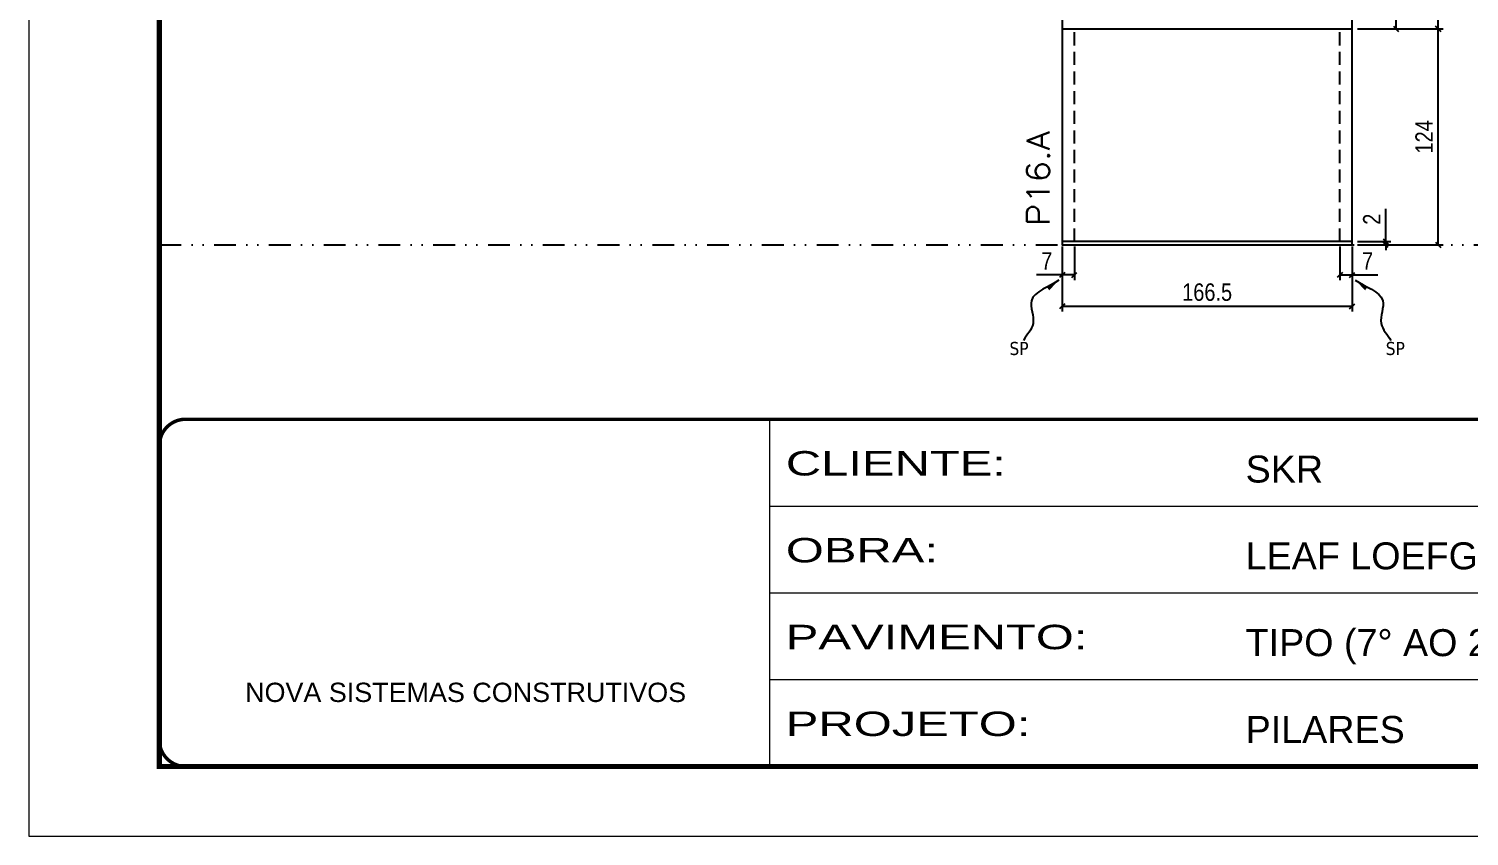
# Model space of a CAD drawing. Extents: x 14400 to 27878, y -21631 to 6985.
# Drawn here: x 19182 to 20009, y -957 to -493 of the extents above; entities that cross this region are included whole.
import ezdxf

# ---------------------------------------------------------------- set-up
doc = ezdxf.new("R2010")
doc.units = 0
for name, pattern in [('CONTINUO', [0]), ('DASHED', [0.75, 0.5, -0.25]), ('DIVIDE2', [0.625, 0.25, -0.125, 0, -0.125, 0, -0.125]), ('HIDDEN', [0.375, 0.25, -0.125])]:
    doc.linetypes.add(name, pattern=pattern)
for name, color, linetype in [('COTA', 241, 'Continuous'), ('Nível', 160, 'Continuous'), ('Painéis', 200, 'Continuous'), ('Sarrafo de Pressão', 42, 'HIDDEN'), ('texto', 7, 'Continuous')]:
    doc.layers.add(name, color=color, linetype=linetype)
for name, color, linetype, lineweight in [('Folhas', 255, 'Continuous', 9), ('SARRAFO DE PRESSAO', 251, 'DASHED', 9), ('Texto Seção', 7, 'Continuous', 15)]:
    doc.layers.add(name, color=color, linetype=linetype, lineweight=lineweight)
doc.styles.add('ARIAL', font='arial.ttf')
doc.styles.add('COTA TECNICA', font='techl___.ttf', dxfattribs={"height": 10})
doc.styles.add('COTA TECNICA-50', font='techl___.ttf', dxfattribs={"height": 10})
doc.styles.add('REGUA-120', font='ROMANS.shx', dxfattribs={"height": 15})
doc.styles.get("Standard").update_dxf_attribs({"font": 'arial.ttf'})
doc.styles.add('Tecnologia', font='')
doc.styles.get('Tecnologia').set_extended_font_data('Forgotten Futurist')
doc.dimstyles.new('COTA PAINEL-50', dxfattribs={"dimtxt": 10, "dimasz": 3, "dimexe": 3, "dimexo": 3, "dimgap": 3, "dimtad": 1, "dimdec": 1, "dimzin": 12, "dimdsep": 46, "dimtxsty": 'COTA TECNICA-50', "dimblk1": 'OBLIQUE', "dimblk2": 'OBLIQUE', "dimsah": 1, "dimcen": 0.9, "dimclrd": 4, "dimclre": 4, "dimclrt": 240, "dimadec": 1, "dimazin": 3, "dimtfac": 1, "dimtdec": 1, "dimtmove": 0, "dimatfit": 3, "dimfxl": 1, "dimtolj": 1, "dimtzin": 12, "dimarcsym": 0})
doc.dimstyles.new('PAINEL', dxfattribs={"dimtxt": 10, "dimasz": 3, "dimexe": 3, "dimexo": 3, "dimgap": 3, "dimtad": 1, "dimdec": 1, "dimzin": 12, "dimdsep": 46, "dimtxsty": 'COTA TECNICA', "dimblk1": 'OBLIQUE', "dimblk2": 'OBLIQUE', "dimsah": 1, "dimcen": 0.9, "dimclrd": 4, "dimclre": 4, "dimclrt": 240, "dimadec": 1, "dimazin": 3, "dimtfac": 1, "dimtdec": 1, "dimtmove": 0, "dimatfit": 3, "dimfxl": 1, "dimtolj": 1, "dimtzin": 12, "dimarcsym": 0})
doc.dimstyles.get("Standard").update_dxf_attribs({"dimtxt": 0.18, "dimasz": 0.18, "dimexe": 0.18, "dimexo": 0.0625, "dimgap": 0.09, "dimtad": 0, "dimtih": 1, "dimtoh": 1, "dimdec": 4, "dimzin": 0, "dimdsep": 46, "dimtxsty": 'Standard', "dimcen": 0.09, "dimadec": 0, "dimazin": 0, "dimtfac": 1, "dimtdec": 4, "dimtofl": 0, "dimtmove": 0, "dimatfit": 3, "dimfxl": 1, "dimtolj": 1, "dimtzin": 0, "dimarcsym": 0})

# ---------------------------------------------------------------- blocks, each defined once
blk = doc.blocks.new('9999999999')
at = {"color": 30, "linetype": 'CONTINUO'}
for p, q in [((98564.56, 34230.21), (98564.56, 34429.45)), ((98564.56, 34379.64), (99583.98, 34379.64)), ((98564.56, 34329.83), (99487.98, 34329.83)), ((98564.56, 34280.02), (99487.98, 34280.02))]:
    blk.add_line(p, q, dxfattribs=at)
at = {"color": 30, "linetype": 'CONTINUO', "const_width": 2}
blk.add_lwpolyline([(99583.98, 34230.21), (99583.98, 34414.45, 0.414214), (99568.98, 34429.45), (98228.98, 34429.45, 0.414214), (98213.98, 34414.45), (98213.98, 34245.21, 0.414214), (98228.98, 34230.21), (99583.98, 34230.21)], format="xyb", dxfattribs=at)
at = {"layer": 'Folhas'}
blk.add_lwpolyline([(98138.98, 34190.21), (99623.98, 34190.21), (99623.98, 35240.21), (98138.98, 35240.21)], close=True, dxfattribs=at)
at = {"layer": 'Folhas', "color": 30, "const_width": 3}
blk.add_lwpolyline([(98213.98, 34230.21), (99583.98, 34230.21), (99583.98, 35200.21), (98213.98, 35200.21)], close=True, dxfattribs=at)
at = {"color": 7, "linetype": 'Continuous', "ltscale": 5, "style": 'ARIAL'}
for s, height, p in [('SKR', 15.483, (98837.68, 34393.13)), ('LEAF LOEFGREN', 15.4829, (98837.68, 34343.32)), ('TIPO (7° AO 21° PAVIMENTO)', 15.4829, (98837.68, 34293.51)), ('NOVA SISTEMAS CONSTRUTIVOS', 11.0592, (98263.19, 34267.21)), ('PILARES', 15.483, (98837.68, 34243.7))]:
    blk.add_text(s, height=height, dxfattribs=at).set_placement(p)
at = {"layer": 'Folhas', "color": 7, "style": 'Tecnologia', "width": 1.5}
for s, p in [('CLIENTE:', (98573.65, 34397.17)), ('OBRA:', (98573.65, 34347.31)), ('PAVIMENTO:', (98573.65, 34297.5)), ('PROJETO:', (98573.65, 34247.69))]:
    blk.add_text(s, height=14, dxfattribs=at).set_placement(p)
blk = doc.blocks.new('_Oblique')
at = {"color": 0, "linetype": 'ByBlock', "lineweight": -2}
blk.add_line((-0.5, -0.5), (0.5, 0.5), dxfattribs=at)
blk = doc.blocks.new('*D1785')
at = {"layer": 'COTA', "color": 4, "lineweight": -2, "transparency": 16777216}
for p, q in [((19775.32, -618.44), (19775.32, -655.7)), ((19941.82, -618.44), (19941.82, -655.7)), ((19941.82, -652.7), (19775.32, -652.7))]:
    blk.add_line(p, q, dxfattribs=at)
at = {"layer": 'Defpoints', "color": 0, "transparency": 16777216}
for p in [(19775.32, -615.44), (19941.82, -615.44), (19775.32, -652.7)]:
    blk.add_point(p, dxfattribs=at)
at = {"layer": 'COTA', "color": 4, "lineweight": -2, "transparency": 16777216, "xscale": 3, "yscale": 3, "zscale": 3, "rotation": 180}
blk.add_blockref('_Oblique', (19775.32, -652.7), dxfattribs=at)
at = {"layer": 'COTA', "color": 4, "lineweight": -2, "transparency": 16777216, "xscale": 3, "yscale": 3, "zscale": 3}
blk.add_blockref('_Oblique', (19941.82, -652.7), dxfattribs=at)
at = {"layer": 'COTA', "color": 240, "transparency": 16777216, "insert": (19858.57, -644.59), "char_height": 10, "attachment_point": 5, "style": 'COTA TECNICA'}
blk.add_mtext('\\A1;166.5', dxfattribs=at)
blk = doc.blocks.new('*D1786')
at = {"layer": 'COTA', "color": 4, "lineweight": -2, "transparency": 16777216}
for p, q in [((19934.82, -618.44), (19934.82, -637.68)), ((19941.82, -620.44), (19941.82, -637.68)), ((19934.82, -634.68), (19941.82, -634.68)), ((19941.82, -634.68), (19956.55, -634.68))]:
    blk.add_line(p, q, dxfattribs=at)
at = {"layer": 'Defpoints', "color": 0, "transparency": 16777216}
for p in [(19934.82, -615.44), (19941.82, -617.44), (19941.82, -634.68)]:
    blk.add_point(p, dxfattribs=at)
at = {"layer": 'COTA', "color": 4, "lineweight": -2, "transparency": 16777216, "xscale": 3, "yscale": 3, "zscale": 3, "rotation": 180}
blk.add_blockref('_Oblique', (19934.82, -634.68), dxfattribs=at)
at = {"layer": 'COTA', "color": 4, "lineweight": -2, "transparency": 16777216, "xscale": 3, "yscale": 3, "zscale": 3}
blk.add_blockref('_Oblique', (19941.82, -634.68), dxfattribs=at)
at = {"layer": 'COTA', "color": 240, "transparency": 16777216, "insert": (19950.69, -626.61), "char_height": 10, "attachment_point": 5, "style": 'COTA TECNICA-50'}
blk.add_mtext('\\A1;7', dxfattribs=at)
blk = doc.blocks.new('*D1787')
at = {"layer": 'COTA', "color": 4, "lineweight": -2, "transparency": 16777216}
for p, q in [((19961.08, -615.44), (19961.08, -596.64)), ((19944.82, -615.44), (19964.08, -615.44)), ((19944.82, -617.44), (19964.08, -617.44)), ((19961.08, -617.44), (19961.08, -615.44)), ((19961.08, -617.44), (19961.08, -620.44))]:
    blk.add_line(p, q, dxfattribs=at)
at = {"layer": 'Defpoints', "color": 0, "transparency": 16777216}
for p in [(19941.82, -615.44), (19941.82, -617.44), (19961.08, -617.44)]:
    blk.add_point(p, dxfattribs=at)
at = {"layer": 'COTA', "color": 4, "lineweight": -2, "transparency": 16777216, "xscale": 3, "yscale": 3, "zscale": 3}
for p, rotation in [((19961.08, -615.44), 270), ((19961.08, -617.44), 90)]:
    blk.add_blockref('_Oblique', p, dxfattribs=dict(at, rotation=rotation))
at = {"layer": 'COTA', "color": 240, "transparency": 16777216, "insert": (19953.08, -602.69), "char_height": 10, "attachment_point": 5, "rotation": 90, "style": 'COTA TECNICA-50'}
blk.add_mtext('\\A1;2', dxfattribs=at)
blk = doc.blocks.new('*D1788')
at = {"layer": 'COTA', "color": 4, "lineweight": -2, "transparency": 16777216}
for p, q in [((19941.32, -329.44), (19994.19, -329.44)), ((19991.19, -493.44), (19991.19, -329.44)), ((19944.82, -493.44), (19994.19, -493.44))]:
    blk.add_line(p, q, dxfattribs=at)
at = {"layer": 'Defpoints', "color": 0, "transparency": 16777216}
for p in [(19938.32, -329.44), (19991.19, -329.44), (19941.82, -493.44)]:
    blk.add_point(p, dxfattribs=at)
at = {"layer": 'COTA', "color": 4, "lineweight": -2, "transparency": 16777216, "xscale": 3, "yscale": 3, "zscale": 3}
for p, rotation in [((19991.19, -329.44), 90), ((19991.19, -493.44), 270)]:
    blk.add_blockref('_Oblique', p, dxfattribs=dict(at, rotation=rotation))
at = {"layer": 'COTA', "color": 240, "transparency": 16777216, "insert": (19983.09, -411.44), "char_height": 10, "attachment_point": 5, "rotation": 90, "style": 'COTA TECNICA-50'}
blk.add_mtext('\\A1;164', dxfattribs=at)
blk = doc.blocks.new('*D1789')
at = {"layer": 'COTA', "color": 4, "linetype": 'ByBlock', "lineweight": -2, "transparency": 16777216}
for p, q in [((19944.82, -493.44), (19994.19, -493.44)), ((19991.19, -617.44), (19991.19, -493.44)), ((19944.82, -617.44), (19994.19, -617.44))]:
    blk.add_line(p, q, dxfattribs=at)
at = {"layer": 'Defpoints', "color": 0, "linetype": 'ByBlock', "transparency": 16777216}
for p in [(19941.82, -493.44), (19991.19, -493.44), (19941.82, -617.44)]:
    blk.add_point(p, dxfattribs=at)
at = {"layer": 'COTA', "color": 4, "linetype": 'ByBlock', "lineweight": -2, "transparency": 16777216, "xscale": 3, "yscale": 3, "zscale": 3}
for p, rotation in [((19991.19, -493.44), 90), ((19991.19, -617.44), 270)]:
    blk.add_blockref('_Oblique', p, dxfattribs=dict(at, rotation=rotation))
at = {"layer": 'COTA', "color": 240, "linetype": 'ByBlock', "transparency": 16777216, "insert": (19983.12, -555.44), "char_height": 10, "attachment_point": 5, "rotation": 90, "style": 'COTA TECNICA'}
blk.add_mtext('\\A1;124', dxfattribs=at)
blk = doc.blocks.new('*D1790')
at = {"layer": 'COTA', "color": 4, "lineweight": -2, "transparency": 16777216}
for p, q in [((19782.32, -618.44), (19782.32, -637.68)), ((19775.32, -620.44), (19775.32, -637.68)), ((19775.32, -634.68), (19760.59, -634.68)), ((19782.32, -634.68), (19775.32, -634.68))]:
    blk.add_line(p, q, dxfattribs=at)
at = {"layer": 'Defpoints', "color": 0, "transparency": 16777216}
for p in [(19775.32, -617.44), (19782.32, -615.44), (19775.32, -634.68)]:
    blk.add_point(p, dxfattribs=at)
at = {"layer": 'COTA', "color": 4, "lineweight": -2, "transparency": 16777216, "xscale": 3, "yscale": 3, "zscale": 3, "rotation": 180}
blk.add_blockref('_Oblique', (19775.32, -634.68), dxfattribs=at)
at = {"layer": 'COTA', "color": 4, "lineweight": -2, "transparency": 16777216, "xscale": 3, "yscale": 3, "zscale": 3}
blk.add_blockref('_Oblique', (19782.32, -634.68), dxfattribs=at)
at = {"layer": 'COTA', "color": 240, "transparency": 16777216, "insert": (19766.46, -626.61), "char_height": 10, "attachment_point": 5, "style": 'COTA TECNICA-50'}
blk.add_mtext('\\A1;7', dxfattribs=at)
blk = doc.blocks.new('*D2933')
at = {"layer": 'COTA', "color": 4, "lineweight": -2, "transparency": 16777216}
for p, q in [((19944.82, -451.44), (19970.03, -451.44)), ((19967.03, -493.44), (19967.03, -451.44)), ((19944.82, -493.44), (19970.03, -493.44))]:
    blk.add_line(p, q, dxfattribs=at)
at = {"layer": 'Defpoints', "color": 0, "transparency": 16777216}
for p in [(19941.82, -451.44), (19967.03, -451.44), (19941.82, -493.44)]:
    blk.add_point(p, dxfattribs=at)
at = {"layer": 'COTA', "color": 4, "lineweight": -2, "transparency": 16777216, "xscale": 3, "yscale": 3, "zscale": 3}
for p, rotation in [((19967.03, -451.44), 90), ((19967.03, -493.44), 270)]:
    blk.add_blockref('_Oblique', p, dxfattribs=dict(at, rotation=rotation))
at = {"layer": 'COTA', "color": 240, "transparency": 16777216, "insert": (19958.96, -472.44), "char_height": 10, "attachment_point": 5, "rotation": 90, "style": 'COTA TECNICA'}
blk.add_mtext('\\A1;42', dxfattribs=at)

msp = doc.modelspace()

# ---------------------------------------------------------------- linework, layer by layer
at = {"layer": 'Nível', "color": 4, "linetype": 'DIVIDE2', "ltscale": 50}
msp.add_line((19256.967, -617.44), (20626.967, -617.44), dxfattribs=at)
at = {"layer": 'Painéis'}
for p, q in [((19775.323, -375.44), (19775.323, -615.44)), ((19941.823, -615.44), (19941.823, -375.44)), ((19775.323, -493.44), (19941.823, -493.44))]:
    msp.add_line(p, q, dxfattribs=at)
msp.add_lwpolyline([(19941.823, -615.44), (19775.323, -615.44), (19775.323, -617.44), (19941.823, -617.44)], close=True, dxfattribs=at)
at = {"layer": 'Sarrafo de Pressão', "ltscale": 30}
for p, q in [((19782.323, -615.44), (19782.323, -493.44)), ((19934.823, -615.44), (19934.823, -493.44))]:
    msp.add_line(p, q, dxfattribs=at)

# ---------------------------------------------------------------- block references
at = {"layer": 'SARRAFO DE PRESSAO', "color": 6, "linetype": 'ByBlock'}
msp.add_blockref('9999999999', (-78957.011, -35146.928), dxfattribs=at)

# ---------------------------------------------------------------- texts
at = {"layer": 'texto', "color": 0, "char_height": 7.5, "attachment_point": 5}
for insert in [(19750.546, -676.931), (19966.6, -676.931)]:
    msp.add_mtext('{\\fTahoma|b0|i0|c0|p34;\\C4;SP}', dxfattribs=dict(at, insert=insert))
at = {"layer": 'Texto Seção', "style": 'REGUA-120', "width": 1.1}
msp.add_text('P16.A', height=13, rotation=90, dxfattribs=at).set_placement((19768.074, -606.677))

# ---------------------------------------------------------------- dimensions: what is measured, and where the dimension line sits
at = {"layer": 'COTA'}
for base, p1, p2, angle, dimstyle, picture, middle in [((19991.19, -329.44), (19941.823, -493.44), (19938.323, -329.44), 90, 'COTA PAINEL-50', '*D1788', (19983.088, -411.44)), ((19967.031, -451.44), (19941.823, -493.44), (19941.823, -451.44), 90, 'PAINEL', '*D2933', (19958.958, -472.44)), ((19775.323, -634.682), (19782.323, -615.44), (19775.323, -617.44), 180, 'COTA PAINEL-50', '*D1790', (19766.458, -626.609))]:
    dim = msp.add_linear_dim(base=base, p1=p1, p2=p2, angle=angle, dimstyle=dimstyle, dxfattribs=at)
    dim.commit()
    dim.dimension.update_dxf_attribs({"geometry": picture, "text_midpoint": middle})
at = {"layer": 'COTA', "linetype": 'ByBlock'}
dim = msp.add_aligned_dim(p1=(19941.823, -617.44), p2=(19941.823, -493.44), distance=-49.367, dimstyle='PAINEL', dxfattribs=at)
dim.commit()
dim.dimension.update_dxf_attribs({"geometry": '*D1789', "text_midpoint": (19983.117, -555.44)})
at = {"layer": 'COTA'}
dim = msp.add_linear_dim(base=(19961.081, -617.44), p1=(19941.823, -615.44), p2=(19941.823, -617.44), angle=90, dimstyle='COTA PAINEL-50', dxfattribs=at)
dim.commit()
dim.dimension.update_dxf_attribs({"geometry": '*D1787', "text_midpoint": (19961.081, -602.693), "dimtype": 160})
dim = msp.add_linear_dim(base=(19775.323, -652.704), p1=(19941.823, -615.44), p2=(19775.323, -615.44), angle=180, dimstyle='PAINEL', override={"dimarcsym": 2}, dxfattribs=at)
dim.commit()
dim.dimension.update_dxf_attribs({"geometry": '*D1785', "text_midpoint": (19858.573, -644.594)})
dim = msp.add_linear_dim(base=(19941.823, -634.682), p1=(19934.823, -615.44), p2=(19941.823, -617.44), dimstyle='COTA PAINEL-50', dxfattribs=at)
dim.commit()
dim.dimension.update_dxf_attribs({"geometry": '*D1786', "text_midpoint": (19950.689, -626.609)})

# ---------------------------------------------------------------- leaders
at = {"layer": 'COTA', "path_type": 1}
for points in [[(19773.494, -637.621), (19757.709, -649.456), (19758.634, -662.462), (19753.081, -672.244)], [(19943.652, -637.621), (19959.437, -649.456), (19958.512, -662.462), (19964.065, -672.244)]]:
    msp.add_leader(points, dimstyle='Standard', override={"dimasz": 8}, dxfattribs=at)

doc.saveas('drawing.dxf')
